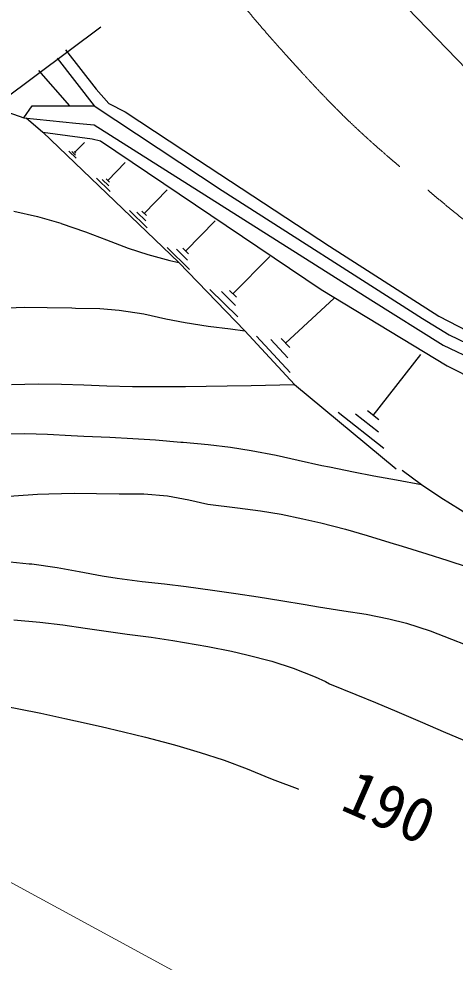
# Model space of a CAD drawing. Units: millimetres, scale not verified. Extents: x 40000 to 680000, y 20000 to 380000.
# Drawn here: x 264100 to 281994, y 237896 to 276584 of the extents above; entities that cross this region are included whole.
import ezdxf
from ezdxf.enums import TextEntityAlignment as Align

# ---------------------------------------------------------------- set-up
doc = ezdxf.new("R2010")
doc.units = ezdxf.units.MM
doc.header["$LTSCALE"] = 1000
doc.linetypes.add('CHAIN', pattern=[18.5, 12, -1.5, 3.5, -1.5])
for name, color, linetype, lineweight in [('M-BGD', 7, 'Continuous', 25), ('M-BMK', 2, 'CHAIN', 13), ('M-STR-HTXT', 7, 'Continuous', 13)]:
    doc.layers.add(name, color=color, linetype=linetype, lineweight=lineweight)
doc.styles.add('ＭＳ ゴシック', font='')
doc.styles.get('ＭＳ ゴシック').set_extended_font_data('MS Gothic')

msp = doc.modelspace()

# ---------------------------------------------------------------- linework, layer by layer
at = {"layer": 'M-BGD'}
for p, q in [((277860, 279287), (284549, 272345)), ((263453, 273270), (267466, 276253)), ((266007, 275308), (267277, 273699)), ((265668, 274969), (267192, 273022)), ((264906, 274461), (266176, 273022)), ((267277, 273699), (267785, 273107)), ((262874, 273022), (264304, 272530)), ((264304, 272530), (264652, 273022)), ((264652, 273022), (266176, 273022)), ((266176, 273022), (267192, 273022)), ((267192, 273022), (272441, 269551)), ((267785, 273107), (268462, 272768)), ((268462, 272768), (271473, 270789)), ((264304, 272530), (266442, 272304)), ((264400, 272520), (265083, 271931)), ((266442, 272304), (267188, 272240)), ((267188, 272240), (278537, 265063)), ((265083, 271931), (270666, 266587)), ((265083, 271931), (267107, 271667)), ((267107, 271667), (267446, 271583)), ((266401, 271114), (266795, 271515)), ((267446, 271583), (276505, 265487)), ((266453, 270866), (266152, 271161)), ((266427, 270990), (266277, 271138)), ((266439, 271077), (266363, 271151)), ((271425, 270821), (276844, 267265)), ((267745, 269958), (268463, 270689)), ((267839, 269505), (267291, 270044)), ((267792, 269731), (267518, 270001)), ((267813, 269890), (267676, 270025)), ((269240, 268605), (270188, 269570)), ((272441, 269551), (280654, 264301)), ((269365, 268008), (268641, 268719)), ((269302, 268306), (268940, 268662)), ((269330, 268516), (269149, 268693)), ((270943, 267064), (272152, 268296)), ((271103, 266302), (270179, 267209)), ((271023, 266683), (270561, 267136)), ((271058, 266950), (270827, 267177)), ((276844, 267265), (281331, 264386)), ((270666, 266587), (273373, 263793)), ((272883, 265308), (274390, 266844)), ((273081, 264359), (271930, 265490)), ((273026, 265167), (272739, 265450)), ((276505, 265487), (281670, 262354)), ((272982, 264834), (272406, 265399)), ((275035, 263289), (277032, 265132)), ((278537, 265063), (281501, 263201)), ((280654, 264301), (281755, 263624)), ((281331, 264386), (284295, 262862)), ((273373, 263793), (275405, 261592)), ((275227, 262080), (273844, 263577)), ((275208, 263102), (274862, 263476)), ((281755, 263624), (285903, 261592)), ((275131, 262684), (274440, 263433)), ((281501, 263201), (285057, 261507)), ((278628, 260320), (280593, 262815)), ((281670, 262354), (286577, 259861)), ((275405, 261592), (279573, 258132)), ((279072, 258959), (277201, 260433)), ((278850, 259639), (277914, 260376)), ((278862, 260135), (278394, 260504))]:
    msp.add_line(p, q, dxfattribs=at)
for points in [[(263890, 268704), (264865, 268485), (265819, 268201), (265837, 268196), (266835, 267856), (267698, 267517), (268579, 267184), (269393, 266926), (270292, 266679), (270666, 266587)], [(263297, 264725), (264338, 264760), (265260, 264752), (266273, 264728), (266430, 264725), (267420, 264700), (268208, 264640), (269220, 264483), (270122, 264284), (270917, 264132), (271861, 263987), (272774, 263867), (273373, 263793)], [(263805, 261592), (264887, 261616), (265847, 261603), (266763, 261569), (267710, 261532), (268765, 261509), (268970, 261507), (270034, 261505), (270941, 261508), (271781, 261517), (272646, 261531), (273623, 261552), (274804, 261578), (275405, 261592)], [(263297, 259560), (264348, 259573), (265273, 259547), (266242, 259500), (266769, 259475), (267833, 259426), (268769, 259376), (269700, 259314), (270748, 259229), (270833, 259221), (271860, 259124), (272779, 259012), (273627, 258883), (274654, 258691), (275555, 258489), (276521, 258272), (276844, 258205), (277831, 258008), (278662, 257848), (279585, 257676), (280621, 257485)], [(279819, 258069), (280621, 257485), (281409, 256948), (282196, 256456), (282667, 256165)], [(253730, 254141), (254518, 254732), (254661, 254819), (255508, 255242), (256440, 255630), (257349, 255930), (257625, 256004), (258618, 256238), (259538, 256416), (260080, 256512), (261126, 256685), (262049, 256813), (262986, 256923), (263890, 257020), (264866, 257086), (265329, 257105), (266362, 257128), (267286, 257115), (268208, 257105), (269205, 257105), (269224, 257105), (270190, 257023), (271070, 256852), (271849, 256681)], [(271849, 256681), (273064, 256528), (274017, 256400), (274860, 256264), (275748, 256085), (276484, 255915), (277502, 255653), (278390, 255393), (279317, 255108), (279823, 254954), (280836, 254646), (281695, 254376), (282494, 254115), (283326, 253835), (284287, 253507), (285469, 253102), (285649, 253041)], [(263483, 254347), (264527, 254238), (264627, 254227), (265667, 254085), (266576, 253915), (267520, 253738), (268134, 253643), (269159, 253514), (270079, 253414), (270967, 253305), (272046, 253158), (273006, 253020), (273915, 252881), (274839, 252732), (275848, 252564), (276386, 252473), (277429, 252309), (278346, 252164), (279278, 251980), (280006, 251799), (280977, 251490), (281845, 251147), (282412, 250922)], [(263890, 251940), (264962, 251841), (265905, 251725), (266814, 251594), (267783, 251452), (268547, 251347), (269533, 251221), (270409, 251093), (271375, 250929), (271849, 250839), (272816, 250651), (273457, 250501), (274471, 250234), (275353, 249959), (276256, 249597), (276675, 249400), (276844, 249315)], [(276844, 249315), (277928, 248871), (278727, 248541), (279603, 248174), (279701, 248132), (280653, 247724), (281500, 247355), (282384, 246983), (283348, 246614), (284217, 246301), (285065, 245959), (285945, 245565), (286073, 245505)], [(259741, 248807), (260673, 248807), (261646, 248712), (262112, 248638), (263169, 248459), (264097, 248286), (265002, 248101), (265987, 247888), (266430, 247791), (267474, 247559), (268391, 247344), (269290, 247119), (270279, 246857), (270579, 246775), (271541, 246499), (272486, 246196), (272526, 246183), (273469, 245828), (274356, 245459), (274595, 245366), (275514, 245020), (275574, 244997)]]:
    msp.add_lwpolyline(points, dxfattribs=at)
at = {"layer": 'M-BMK'}
msp.add_open_spline([(271607, 279329), (273181, 277256), (273662, 276654), (275107, 275049), (276847, 273117), (277880, 272071), (279873, 270400), (282583, 268128), (284110, 266783), (287241, 265139), (289980, 263701), (291597, 262943), (294607, 262231), (297872, 261460), (299764, 261102), (303118, 261077), (304790, 261065), (305564, 261072), (307226, 261236)], degree=3, knots=[0, 0, 0, 0, 1, 1, 1, 2, 2, 2, 3, 3, 3, 4, 4, 4, 5, 5, 5, 6, 6, 6, 6], dxfattribs=at)
at = {"layer": 'M-STR-HTXT'}
msp.add_lwpolyline([(239952, 254111), (277102, 233915), (308209, 228302), (380024, 263732)], dxfattribs=at)

# ---------------------------------------------------------------- texts
at = {"layer": 'M-BGD', "style": 'ＭＳ ゴシック'}
msp.add_text('190', height=1833, rotation=336.381, dxfattribs=at).set_placement((278721, 242920), align=Align.BOTTOM_CENTER)

doc.saveas('drawing.dxf')
